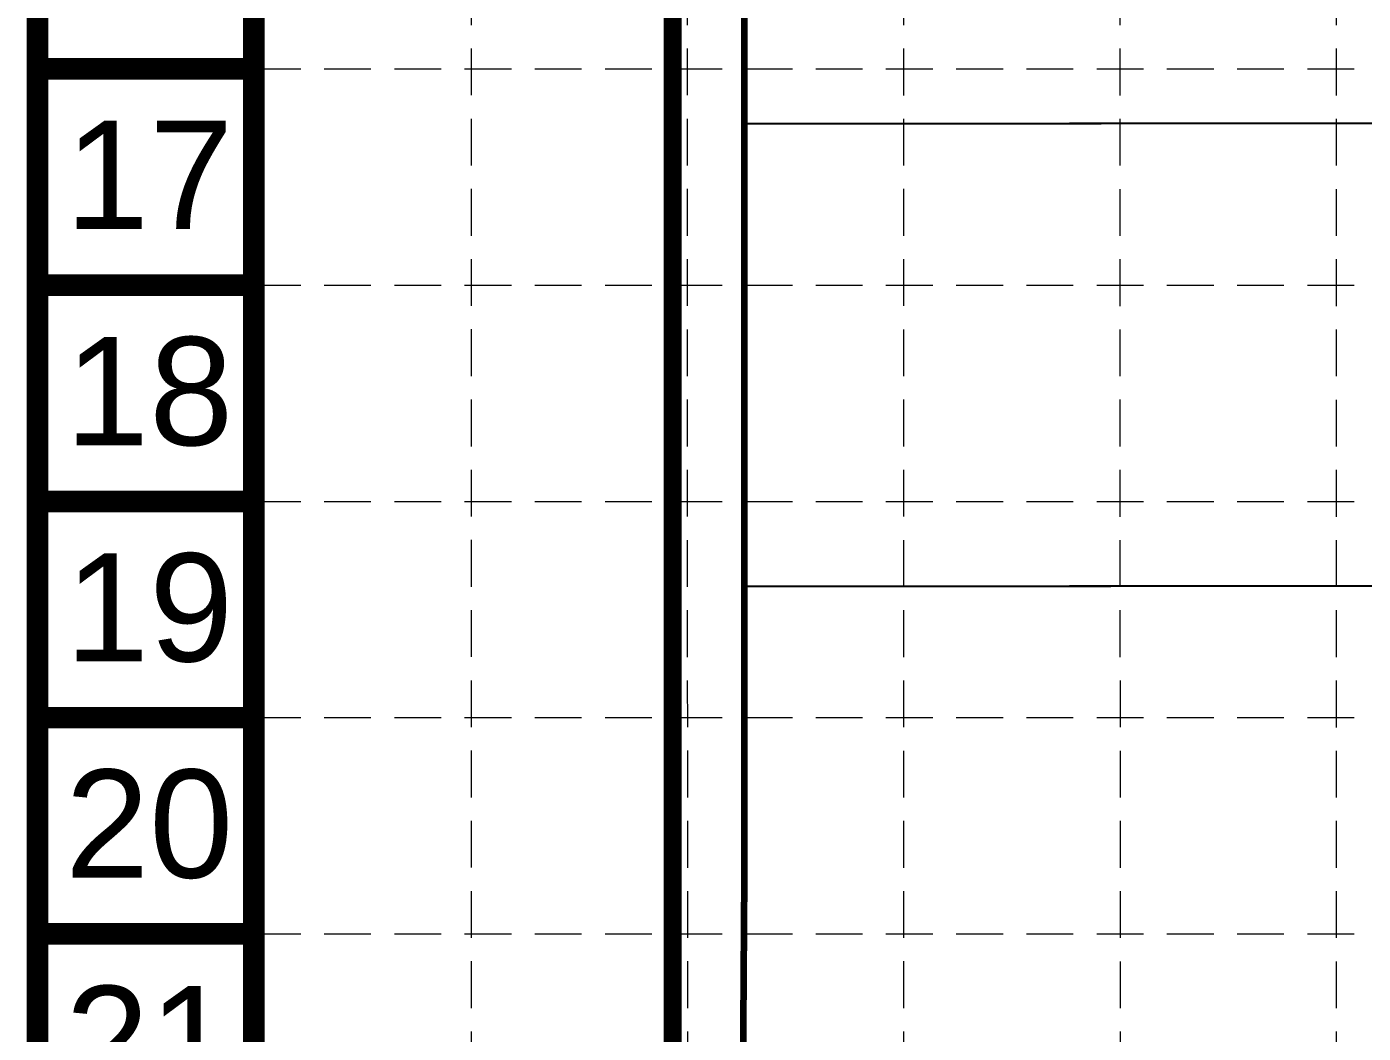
# Model space of a CAD drawing. Header units: feet. Extents: x -406 to 2003, y 7035 to 10885.
# Drawn here: x -405.7 to -34.6, y 9593.2 to 9872.7 of the extents above; entities that cross this region are included whole.
import ezdxf
from ezdxf.enums import TextEntityAlignment as Align

# ---------------------------------------------------------------- set-up
doc = ezdxf.new("R2010")
doc.units = ezdxf.units.FT
doc.header["$LTSCALE"] = 40
doc.header["$MEASUREMENT"] = 0
doc.linetypes.add('HIDDEN', pattern=[0.375, 0.25, -0.125])
doc.linetypes.add('PHANTOM', pattern=[0.54, 0.24, -0.06, 0.06, -0.06, 0.06, -0.06])
for name, color, linetype in [('BASE', 7, 'Continuous'), ('GRID', 254, 'HIDDEN'), ('limits of disturbance', 1, 'HIDDEN'), ('lots', 4, 'Continuous'), ('polys', 7, 'Continuous')]:
    doc.layers.add(name, color=color, linetype=linetype)
doc.layers.add('BOUNDLN', color=1, linetype='PHANTOM', lineweight=80)
doc.layers.add('SILT FENCE', color=200, linetype='Continuous', lineweight=100)
doc.styles.get("Standard").update_dxf_attribs({"font": 'ARIAL.TTF'})

msp = doc.modelspace()

# ---------------------------------------------------------------- linework, layer by layer
at = {"layer": 'BASE', "const_width": 6.01}
for points in [[(2000.04, 7037.84), (2000.04, 10882.21), (-402.69, 10882.21), (-402.69, 7037.84)], [(1939.97, 7097.91), (1939.97, 10822.14), (-342.62, 10822.14), (-342.62, 7097.91)]]:
    msp.add_lwpolyline(points, close=True, dxfattribs=at)
for points in [[(-342.62, 9861.05), (-402.69, 9861.05)], [(-342.62, 9800.98), (-402.69, 9800.98)], [(-342.62, 9740.91), (-402.69, 9740.91)], [(-342.62, 9680.84), (-402.69, 9680.84)], [(-342.62, 9620.77), (-402.69, 9620.77)]]:
    msp.add_lwpolyline(points, dxfattribs=at)
at = {"layer": 'BOUNDLN', "color": 7, "linetype": 'Continuous'}
for p, q in [((-206.45, 9636.45), (-206.18, 10385.26)), ((-206.45, 9636.45), (-206.18, 10385.26)), ((-210.92, 9044.54), (-206.45, 9636.45)), ((-210.92, 9044.54), (-206.45, 9636.45))]:
    msp.add_line(p, q, dxfattribs=at)
at = {"layer": 'GRID', "color": 252, "linetype": 'HIDDEN', "lineweight": 0, "ltscale": 1.3}
for p, q in [((-282.01, 7338.19), (-282.33, 10819.88)), ((-221.68, 7338.18), (-222.43, 10819.85)), ((-161.8, 7338.17), (-162.35, 10819.7)), ((-101.41, 7338.16), (-102.36, 10819.6)), ((-41.89, 7338.15), (-42.14, 10820.07)), ((-342.62, 9861.05), (1939.97, 9861.05)), ((-342.62, 9800.98), (1939.97, 9800.98)), ((-342.62, 9740.91), (1939.97, 9740.91)), ((-342.62, 9680.84), (1939.97, 9680.84)), ((-342.62, 9620.77), (1939.97, 9620.77))]:
    msp.add_line(p, q, dxfattribs=at)
at = {"layer": 'limits of disturbance', "ltscale": 3, "const_width": 5}
msp.add_lwpolyline([(881.86, 9582.24), (881.86, 10383.55), (881.86, 10400.76), (-226.36, 10400.76), (-226.36, 8267.53)], dxfattribs=at)
at = {"layer": 'lots', "color": 7, "linetype": 'Continuous'}
for p, q in [((288.74, 9846.25), (-206.38, 9845.76)), ((288.74, 9846.25), (-206.38, 9845.76)), ((302.24, 9717.76), (-206.43, 9717.26)), ((302.24, 9717.76), (-206.43, 9717.26))]:
    msp.add_line(p, q, dxfattribs=at)
at = {"layer": 'polys', "color": 7, "linetype": 'Continuous'}
for points in [[(-206.3, 10067.05), (-206.38, 9845.76), (288.74, 9846.25, -0.278209), (275.14, 9906.71)], [(-206.38, 9845.76), (-206.43, 9717.26), (302.24, 9717.76), (302.12, 9835.76, -0.071193), (288.74, 9846.25)]]:
    msp.add_lwpolyline(points, format="xyb", close=True, dxfattribs=at)
msp.add_lwpolyline([(-206.43, 9717.26), (-206.45, 9636.45), (-206.81, 9589.26), (302.36, 9589.76), (302.24, 9717.76)], close=True, dxfattribs=at)
at = {"layer": 'SILT FENCE', "color": 7, "linetype": 'Continuous'}
for p, q in [((-206.45, 9636.45), (-206.18, 10385.26)), ((-214.89, 8317.88), (-206.45, 9636.45))]:
    msp.add_line(p, q, dxfattribs=at)

# ---------------------------------------------------------------- texts
at = {"layer": 'BASE'}
for s, p in [('17', (-371.69, 9831.6)), ('18', (-371.69, 9771.53)), ('19', (-371.69, 9711.47)), ('20', (-371.69, 9651.4)), ('21', (-371.69, 9591.33))]:
    msp.add_text(s, height=30.034, dxfattribs=at).set_placement(p, align=Align.MIDDLE_CENTER)

doc.saveas('drawing.dxf')
